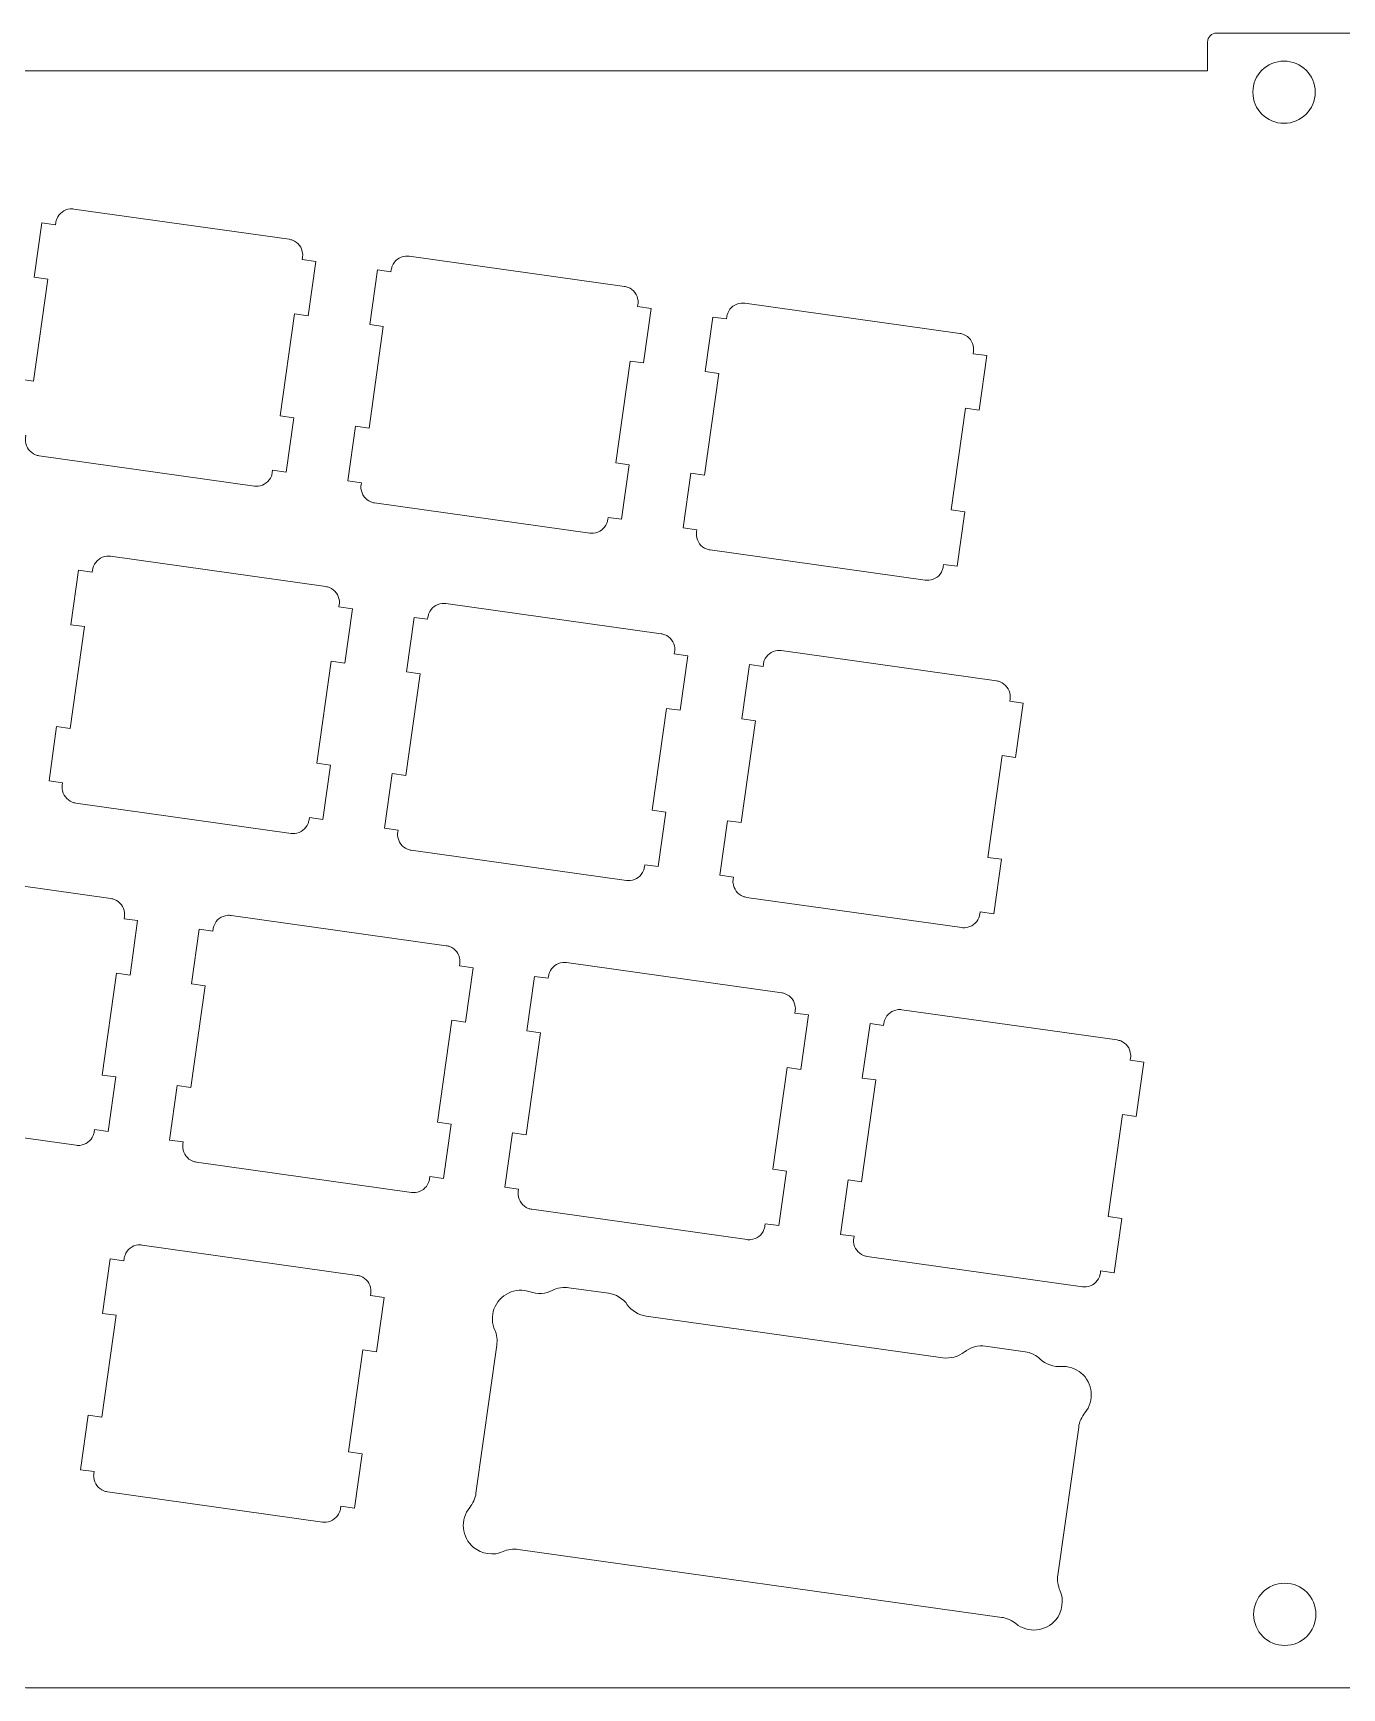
# Model space of a CAD drawing. Header units: inches. Extents: x 6.5 to 17.5, y 16.2 to 19.9.
# Drawn here: x 9.103 to 12, y 16.239 to 19.9 of the extents above; entities that cross this region are included whole.
import ezdxf

# ---------------------------------------------------------------- set-up
doc = ezdxf.new("R2010")
doc.units = ezdxf.units.IN
doc.header["$MEASUREMENT"] = 0
doc.layers.add('Layer 62', color=7, linetype='Continuous')

msp = doc.modelspace()

# ---------------------------------------------------------------- linework, layer by layer
at = {"layer": 'Layer 62', "lineweight": 0}
for points, knots in [([(17.479, 18.9511), (17.479, 18.9511), (17.3457, 18.9511), (17.3457, 18.9511), (17.3457, 18.9511), (17.3457, 19.6428), (17.3457, 19.6428), (17.3457, 19.6845), (17.312, 19.7182), (17.2703, 19.7182), (17.2703, 19.7182), (17.2318, 19.7182), (17.2318, 19.7182), (17.2318, 19.7182), (17.2318, 19.8803), (17.2318, 19.8803), (17.2318, 19.8913), (17.2229, 19.9002), (17.212, 19.9002), (17.212, 19.9002), (16.9132, 19.9002), (16.9132, 19.9002), (16.9022, 19.9002), (16.8933, 19.8913), (16.8933, 19.8803), (16.8933, 19.8803), (16.8933, 19.8165), (16.8933, 19.8165), (16.8933, 19.8165), (12.0407, 19.8165), (12.0407, 19.8165), (12.0407, 19.8165), (12.0407, 19.8803), (12.0407, 19.8803), (12.0407, 19.8913), (12.0318, 19.9002), (12.0208, 19.9002), (12.0208, 19.9002), (11.7222, 19.9002), (11.7222, 19.9002), (11.7113, 19.9002), (11.7024, 19.8913), (11.7024, 19.8803), (11.7024, 19.8803), (11.7024, 19.8165), (11.7024, 19.8165), (11.7024, 19.8165), (7.7119, 19.8165), (7.7119, 19.8165), (7.7119, 19.8165), (7.7119, 19.7182), (7.7119, 19.7182), (7.7119, 19.7182), (7.2629, 19.7182), (7.2629, 19.7182), (7.2629, 19.7182), (7.2629, 19.8165), (7.2629, 19.8165), (7.2629, 19.8165), (7.1449, 19.8165), (7.1449, 19.8165), (7.1449, 19.8165), (7.1449, 19.8778), (7.1449, 19.8778), (7.1449, 19.8888), (7.136, 19.8977), (7.125, 19.8977), (7.125, 19.8977), (6.8263, 19.8977), (6.8263, 19.8977), (6.8153, 19.8977), (6.8064, 19.8888), (6.8064, 19.8778), (6.8064, 19.8778), (6.8064, 19.7182), (6.8064, 19.7182), (6.8064, 19.7182), (6.5649, 19.7182), (6.5649, 19.7182), (6.5232, 19.7182), (6.4895, 19.6845), (6.4895, 19.6428), (6.4895, 19.6428), (6.4895, 16.714), (6.4895, 16.714), (6.4895, 16.6724), (6.5232, 16.6386), (6.5649, 16.6386), (6.5649, 16.6386), (6.5654, 16.6386), (6.5654, 16.6386), (6.5654, 16.6386), (6.5661, 16.6385), (6.5661, 16.6385), (6.5661, 16.6385), (9.0871, 16.2395), (9.0871, 16.2395), (9.0871, 16.2395), (14.7461, 16.2395), (14.7461, 16.2395), (14.7461, 16.2395), (17.4932, 16.6421), (17.4932, 16.6421), (17.4932, 16.6421), (17.4938, 16.6422), (17.4938, 16.6422), (17.4938, 16.6422), (17.4943, 16.6422), (17.4943, 16.6422), (17.5053, 16.6422), (17.5142, 16.6511), (17.5142, 16.6621), (17.5142, 16.6621), (17.5142, 18.916), (17.5142, 18.916), (17.5142, 18.9354), (17.4985, 18.9511), (17.479, 18.9511)], [0, 0, 0, 0, 1, 1, 1, 2, 2, 2, 3, 3, 3, 4, 4, 4, 5, 5, 5, 6, 6, 6, 7, 7, 7, 8, 8, 8, 9, 9, 9, 10, 10, 10, 11, 11, 11, 12, 12, 12, 13, 13, 13, 14, 14, 14, 15, 15, 15, 16, 16, 16, 17, 17, 17, 18, 18, 18, 19, 19, 19, 20, 20, 20, 21, 21, 21, 22, 22, 22, 23, 23, 23, 24, 24, 24, 25, 25, 25, 26, 26, 26, 27, 27, 27, 28, 28, 28, 29, 29, 29, 30, 30, 30, 31, 31, 31, 32, 32, 32, 33, 33, 33, 34, 34, 34, 35, 35, 35, 36, 36, 36, 37, 37, 37, 38, 38, 38, 39, 39, 39, 39]), ([(11.8715, 19.8383), (11.9097, 19.8383), (11.9404, 19.8075), (11.9404, 19.7695), (11.9404, 19.7314), (11.9097, 19.7006), (11.8715, 19.7006), (11.8333, 19.7006), (11.8026, 19.7314), (11.8026, 19.7695), (11.8026, 19.8075), (11.8333, 19.8383), (11.8715, 19.8383)], [0, 0, 0, 0, 1, 1, 1, 2, 2, 2, 3, 3, 3, 4, 4, 4, 4]), ([(9.0742, 19.1346), (9.0742, 19.1346), (9.1043, 19.1303), (9.1043, 19.1303), (9.1043, 19.1303), (9.136, 19.3556), (9.136, 19.3556), (9.136, 19.3556), (9.1058, 19.3599), (9.1058, 19.3599), (9.1058, 19.3599), (9.1228, 19.4803), (9.1228, 19.4803), (9.1228, 19.4803), (9.1529, 19.4761), (9.1529, 19.4761), (9.1529, 19.4761), (9.1536, 19.481), (9.1536, 19.481), (9.154, 19.4838), (9.1547, 19.4865), (9.1557, 19.4889), (9.1606, 19.5013), (9.1719, 19.5099), (9.1851, 19.5111), (9.1878, 19.5114), (9.1906, 19.5113), (9.1933, 19.511), (9.1933, 19.511), (9.6696, 19.444), (9.6696, 19.444), (9.6724, 19.4436), (9.6751, 19.4429), (9.6776, 19.4418), (9.6899, 19.4371), (9.6985, 19.4257), (9.6997, 19.4125), (9.7, 19.4099), (9.6999, 19.4071), (9.6996, 19.4043), (9.6996, 19.4043), (9.6989, 19.3993), (9.6989, 19.3993), (9.6989, 19.3993), (9.7289, 19.3952), (9.7289, 19.3952), (9.7289, 19.3952), (9.7121, 19.2746), (9.7121, 19.2746), (9.7121, 19.2746), (9.682, 19.2789), (9.682, 19.2789), (9.682, 19.2789), (9.6503, 19.0536), (9.6503, 19.0536), (9.6503, 19.0536), (9.6804, 19.0493), (9.6804, 19.0493), (9.6804, 19.0493), (9.6635, 18.9289), (9.6635, 18.9289), (9.6635, 18.9289), (9.6333, 18.9331), (9.6333, 18.9331), (9.6333, 18.9331), (9.6326, 18.9282), (9.6326, 18.9282), (9.6322, 18.9254), (9.6315, 18.9227), (9.6306, 18.9202), (9.6257, 18.9078), (9.6143, 18.8993), (9.6011, 18.8981), (9.5985, 18.8978), (9.5957, 18.8978), (9.5929, 18.8982), (9.5929, 18.8982), (9.1167, 18.9652), (9.1167, 18.9652), (9.1139, 18.9656), (9.1111, 18.9663), (9.1086, 18.9672), (9.0964, 18.9721), (9.0878, 18.9835), (9.0865, 18.9968), (9.0863, 18.9993), (9.0864, 19.0021), (9.0867, 19.0049), (9.0867, 19.0049), (9.0874, 19.0099), (9.0874, 19.0099), (9.0874, 19.0099), (9.0574, 19.014), (9.0574, 19.014), (9.0574, 19.014), (9.0742, 19.1346), (9.0742, 19.1346)], [0, 0, 0, 0, 1, 1, 1, 2, 2, 2, 3, 3, 3, 4, 4, 4, 5, 5, 5, 6, 6, 6, 7, 7, 7, 8, 8, 8, 9, 9, 9, 10, 10, 10, 11, 11, 11, 12, 12, 12, 13, 13, 13, 14, 14, 14, 15, 15, 15, 16, 16, 16, 17, 17, 17, 18, 18, 18, 19, 19, 19, 20, 20, 20, 21, 21, 21, 22, 22, 22, 23, 23, 23, 24, 24, 24, 25, 25, 25, 26, 26, 26, 27, 27, 27, 28, 28, 28, 29, 29, 29, 30, 30, 30, 31, 31, 31, 32, 32, 32, 32]), ([(9.8165, 19.0303), (9.8165, 19.0303), (9.8467, 19.0261), (9.8467, 19.0261), (9.8467, 19.0261), (9.8783, 19.2514), (9.8783, 19.2514), (9.8783, 19.2514), (9.8482, 19.2556), (9.8482, 19.2556), (9.8482, 19.2556), (9.8651, 19.3761), (9.8651, 19.3761), (9.8651, 19.3761), (9.8953, 19.3718), (9.8953, 19.3718), (9.8953, 19.3718), (9.896, 19.3768), (9.896, 19.3768), (9.8964, 19.3796), (9.897, 19.3822), (9.8981, 19.3846), (9.9028, 19.397), (9.9143, 19.4056), (9.9274, 19.4068), (9.9301, 19.4072), (9.9329, 19.4071), (9.9356, 19.4067), (9.9356, 19.4067), (10.412, 19.3397), (10.412, 19.3397), (10.4147, 19.3393), (10.4174, 19.3388), (10.4199, 19.3377), (10.4321, 19.3328), (10.4408, 19.3215), (10.4419, 19.3083), (10.4424, 19.3056), (10.4422, 19.3028), (10.4418, 19.3), (10.4418, 19.3), (10.4411, 19.2952), (10.4411, 19.2952), (10.4411, 19.2952), (10.4713, 19.2908), (10.4713, 19.2908), (10.4713, 19.2908), (10.4543, 19.1704), (10.4543, 19.1704), (10.4543, 19.1704), (10.4242, 19.1746), (10.4242, 19.1746), (10.4242, 19.1746), (10.3925, 18.9493), (10.3925, 18.9493), (10.3925, 18.9493), (10.4226, 18.9451), (10.4226, 18.9451), (10.4226, 18.9451), (10.4057, 18.8246), (10.4057, 18.8246), (10.4057, 18.8246), (10.3756, 18.8289), (10.3756, 18.8289), (10.3756, 18.8289), (10.3749, 18.8239), (10.3749, 18.8239), (10.3746, 18.8211), (10.3739, 18.8185), (10.3728, 18.816), (10.3679, 18.8036), (10.3565, 18.7952), (10.3435, 18.7939), (10.3407, 18.7935), (10.3379, 18.7936), (10.3353, 18.794), (10.3353, 18.794), (9.8589, 18.861), (9.8589, 18.861), (9.8561, 18.8614), (9.8535, 18.862), (9.851, 18.8631), (9.8388, 18.8678), (9.8301, 18.8793), (9.8289, 18.8925), (9.8285, 18.8952), (9.8286, 18.8979), (9.829, 18.9007), (9.829, 18.9007), (9.8297, 18.9056), (9.8297, 18.9056), (9.8297, 18.9056), (9.7996, 18.9099), (9.7996, 18.9099), (9.7996, 18.9099), (9.8165, 19.0303), (9.8165, 19.0303)], [0, 0, 0, 0, 1, 1, 1, 2, 2, 2, 3, 3, 3, 4, 4, 4, 5, 5, 5, 6, 6, 6, 7, 7, 7, 8, 8, 8, 9, 9, 9, 10, 10, 10, 11, 11, 11, 12, 12, 12, 13, 13, 13, 14, 14, 14, 15, 15, 15, 16, 16, 16, 17, 17, 17, 18, 18, 18, 19, 19, 19, 20, 20, 20, 21, 21, 21, 22, 22, 22, 23, 23, 23, 24, 24, 24, 25, 25, 25, 26, 26, 26, 27, 27, 27, 28, 28, 28, 29, 29, 29, 30, 30, 30, 31, 31, 31, 32, 32, 32, 32]), ([(10.5589, 18.9263), (10.5589, 18.9263), (10.589, 18.922), (10.589, 18.922), (10.589, 18.922), (10.6207, 19.1472), (10.6207, 19.1472), (10.6207, 19.1472), (10.5906, 19.1515), (10.5906, 19.1515), (10.5906, 19.1515), (10.6075, 19.272), (10.6075, 19.272), (10.6075, 19.272), (10.6376, 19.2678), (10.6376, 19.2678), (10.6376, 19.2678), (10.6383, 19.2726), (10.6383, 19.2726), (10.6388, 19.2754), (10.6395, 19.2782), (10.6404, 19.2806), (10.6453, 19.2929), (10.6567, 19.3015), (10.6699, 19.3028), (10.6725, 19.3031), (10.6753, 19.3029), (10.6781, 19.3027), (10.6781, 19.3027), (11.1543, 19.2357), (11.1543, 19.2357), (11.1571, 19.2353), (11.1599, 19.2346), (11.1624, 19.2335), (11.1746, 19.2288), (11.1832, 19.2174), (11.1844, 19.2042), (11.1847, 19.2015), (11.1846, 19.1988), (11.1843, 19.196), (11.1843, 19.196), (11.1836, 19.191), (11.1836, 19.191), (11.1836, 19.191), (11.2136, 19.1868), (11.2136, 19.1868), (11.2136, 19.1868), (11.1968, 19.0663), (11.1968, 19.0663), (11.1968, 19.0663), (11.1667, 19.0706), (11.1667, 19.0706), (11.1667, 19.0706), (11.135, 18.8453), (11.135, 18.8453), (11.135, 18.8453), (11.1651, 18.841), (11.1651, 18.841), (11.1651, 18.841), (11.1482, 18.7206), (11.1482, 18.7206), (11.1482, 18.7206), (11.1181, 18.7247), (11.1181, 18.7247), (11.1181, 18.7247), (11.1174, 18.7199), (11.1174, 18.7199), (11.117, 18.7171), (11.1163, 18.7143), (11.1153, 18.7118), (11.1104, 18.6995), (11.099, 18.691), (11.0858, 18.6897), (11.0832, 18.6895), (11.0804, 18.6896), (11.0776, 18.6899), (11.0776, 18.6899), (10.6014, 18.7568), (10.6014, 18.7568), (10.5986, 18.7572), (10.5958, 18.7579), (10.5933, 18.7589), (10.5811, 18.7638), (10.5725, 18.7752), (10.5713, 18.7885), (10.571, 18.791), (10.5711, 18.7938), (10.5714, 18.7965), (10.5714, 18.7965), (10.5721, 18.8015), (10.5721, 18.8015), (10.5721, 18.8015), (10.5421, 18.8057), (10.5421, 18.8057), (10.5421, 18.8057), (10.5589, 18.9263), (10.5589, 18.9263)], [0, 0, 0, 0, 1, 1, 1, 2, 2, 2, 3, 3, 3, 4, 4, 4, 5, 5, 5, 6, 6, 6, 7, 7, 7, 8, 8, 8, 9, 9, 9, 10, 10, 10, 11, 11, 11, 12, 12, 12, 13, 13, 13, 14, 14, 14, 15, 15, 15, 16, 16, 16, 17, 17, 17, 18, 18, 18, 19, 19, 19, 20, 20, 20, 21, 21, 21, 22, 22, 22, 23, 23, 23, 24, 24, 24, 25, 25, 25, 26, 26, 26, 27, 27, 27, 28, 28, 28, 29, 29, 29, 30, 30, 30, 31, 31, 31, 32, 32, 32, 32]), ([(9.7589, 18.6736), (9.7711, 18.6688), (9.7797, 18.6575), (9.781, 18.6442), (9.7813, 18.6415), (9.7811, 18.6388), (9.7808, 18.636), (9.7808, 18.636), (9.7801, 18.631), (9.7801, 18.631), (9.7801, 18.631), (9.8101, 18.6268), (9.8101, 18.6268), (9.8101, 18.6268), (9.7933, 18.5063), (9.7933, 18.5063), (9.7933, 18.5063), (9.7632, 18.5106), (9.7632, 18.5106), (9.7632, 18.5106), (9.7315, 18.2853), (9.7315, 18.2853), (9.7315, 18.2853), (9.7617, 18.281), (9.7617, 18.281), (9.7617, 18.281), (9.7447, 18.1606), (9.7447, 18.1606), (9.7447, 18.1606), (9.7146, 18.1647), (9.7146, 18.1647), (9.7146, 18.1647), (9.7139, 18.1599), (9.7139, 18.1599), (9.7135, 18.1571), (9.7128, 18.1543), (9.7118, 18.1518), (9.7069, 18.1395), (9.6956, 18.131), (9.6824, 18.1297), (9.6797, 18.1295), (9.677, 18.1296), (9.6742, 18.1299), (9.6742, 18.1299), (9.1979, 18.1968), (9.1979, 18.1968), (9.1951, 18.1972), (9.1924, 18.1979), (9.1899, 18.199), (9.1776, 18.2038), (9.169, 18.2153), (9.1678, 18.2285), (9.1675, 18.231), (9.1676, 18.2338), (9.1679, 18.2365), (9.1679, 18.2365), (9.1686, 18.2415), (9.1686, 18.2415), (9.1686, 18.2415), (9.1386, 18.2457), (9.1386, 18.2457), (9.1386, 18.2457), (9.1554, 18.3663), (9.1554, 18.3663), (9.1554, 18.3663), (9.1856, 18.362), (9.1856, 18.362), (9.1856, 18.362), (9.2172, 18.5872), (9.2172, 18.5872), (9.2172, 18.5872), (9.1871, 18.5915), (9.1871, 18.5915), (9.1871, 18.5915), (9.204, 18.712), (9.204, 18.712), (9.204, 18.712), (9.2342, 18.7078), (9.2342, 18.7078), (9.2342, 18.7078), (9.2349, 18.7127), (9.2349, 18.7127), (9.2353, 18.7154), (9.236, 18.7182), (9.237, 18.7206), (9.2418, 18.7329), (9.2532, 18.7415), (9.2664, 18.7428), (9.269, 18.7431), (9.2718, 18.7431), (9.2746, 18.7427), (9.2746, 18.7427), (9.7508, 18.6757), (9.7508, 18.6757), (9.7536, 18.6753), (9.7564, 18.6746), (9.7589, 18.6736)], [0, 0, 0, 0, 1, 1, 1, 2, 2, 2, 3, 3, 3, 4, 4, 4, 5, 5, 5, 6, 6, 6, 7, 7, 7, 8, 8, 8, 9, 9, 9, 10, 10, 10, 11, 11, 11, 12, 12, 12, 13, 13, 13, 14, 14, 14, 15, 15, 15, 16, 16, 16, 17, 17, 17, 18, 18, 18, 19, 19, 19, 20, 20, 20, 21, 21, 21, 22, 22, 22, 23, 23, 23, 24, 24, 24, 25, 25, 25, 26, 26, 26, 27, 27, 27, 28, 28, 28, 29, 29, 29, 30, 30, 30, 31, 31, 31, 32, 32, 32, 32]), ([(10.5011, 18.5693), (10.5133, 18.5645), (10.522, 18.5532), (10.5232, 18.5399), (10.5235, 18.5372), (10.5233, 18.5345), (10.5229, 18.5317), (10.5229, 18.5317), (10.5222, 18.5267), (10.5222, 18.5267), (10.5222, 18.5267), (10.5524, 18.5225), (10.5524, 18.5225), (10.5524, 18.5225), (10.5354, 18.402), (10.5354, 18.402), (10.5354, 18.402), (10.5053, 18.4063), (10.5053, 18.4063), (10.5053, 18.4063), (10.4736, 18.181), (10.4736, 18.181), (10.4736, 18.181), (10.5038, 18.1767), (10.5038, 18.1767), (10.5038, 18.1767), (10.4868, 18.0563), (10.4868, 18.0563), (10.4868, 18.0563), (10.4568, 18.0604), (10.4568, 18.0604), (10.4568, 18.0604), (10.4561, 18.0556), (10.4561, 18.0556), (10.4557, 18.0528), (10.455, 18.05), (10.4539, 18.0475), (10.4492, 18.0351), (10.4376, 18.0267), (10.4246, 18.0254), (10.4219, 18.0252), (10.4192, 18.0253), (10.4164, 18.0256), (10.4164, 18.0256), (9.9401, 18.0925), (9.9401, 18.0925), (9.9374, 18.0929), (9.9346, 18.0936), (9.9321, 18.0946), (9.9199, 18.0995), (9.9113, 18.1108), (9.91, 18.1242), (9.9097, 18.1267), (9.9097, 18.1295), (9.9101, 18.1322), (9.9101, 18.1322), (9.9108, 18.1372), (9.9108, 18.1372), (9.9108, 18.1372), (9.8807, 18.1414), (9.8807, 18.1414), (9.8807, 18.1414), (9.8976, 18.262), (9.8976, 18.262), (9.8976, 18.262), (9.9278, 18.2576), (9.9278, 18.2576), (9.9278, 18.2576), (9.9595, 18.4829), (9.9595, 18.4829), (9.9595, 18.4829), (9.9293, 18.4872), (9.9293, 18.4872), (9.9293, 18.4872), (9.9463, 18.6077), (9.9463, 18.6077), (9.9463, 18.6077), (9.9764, 18.6035), (9.9764, 18.6035), (9.9764, 18.6035), (9.9771, 18.6083), (9.9771, 18.6083), (9.9775, 18.6111), (9.9782, 18.6139), (9.9792, 18.6163), (9.984, 18.6286), (9.9954, 18.6372), (10.0085, 18.6385), (10.0113, 18.6388), (10.014, 18.6386), (10.0168, 18.6383), (10.0168, 18.6383), (10.4931, 18.5714), (10.4931, 18.5714), (10.4958, 18.571), (10.4985, 18.5703), (10.5011, 18.5693)], [0, 0, 0, 0, 1, 1, 1, 2, 2, 2, 3, 3, 3, 4, 4, 4, 5, 5, 5, 6, 6, 6, 7, 7, 7, 8, 8, 8, 9, 9, 9, 10, 10, 10, 11, 11, 11, 12, 12, 12, 13, 13, 13, 14, 14, 14, 15, 15, 15, 16, 16, 16, 17, 17, 17, 18, 18, 18, 19, 19, 19, 20, 20, 20, 21, 21, 21, 22, 22, 22, 23, 23, 23, 24, 24, 24, 25, 25, 25, 26, 26, 26, 27, 27, 27, 28, 28, 28, 29, 29, 29, 30, 30, 30, 31, 31, 31, 32, 32, 32, 32]), ([(11.2432, 18.465), (11.2554, 18.4601), (11.2642, 18.4489), (11.2653, 18.4357), (11.2657, 18.4329), (11.2656, 18.4302), (11.2651, 18.4274), (11.2651, 18.4274), (11.2645, 18.4225), (11.2645, 18.4225), (11.2645, 18.4225), (11.2946, 18.4182), (11.2946, 18.4182), (11.2946, 18.4182), (11.2776, 18.2978), (11.2776, 18.2978), (11.2776, 18.2978), (11.2475, 18.302), (11.2475, 18.302), (11.2475, 18.302), (11.2158, 18.0767), (11.2158, 18.0767), (11.2158, 18.0767), (11.246, 18.0725), (11.246, 18.0725), (11.246, 18.0725), (11.229, 17.952), (11.229, 17.952), (11.229, 17.952), (11.1989, 17.9563), (11.1989, 17.9563), (11.1989, 17.9563), (11.1982, 17.9513), (11.1982, 17.9513), (11.1979, 17.9485), (11.1972, 17.9458), (11.1961, 17.9433), (11.1913, 17.931), (11.1799, 17.9225), (11.1668, 17.9213), (11.164, 17.9208), (11.1613, 17.921), (11.1586, 17.9214), (11.1586, 17.9214), (10.6822, 17.9883), (10.6822, 17.9883), (10.6795, 17.9888), (10.6768, 17.9893), (10.6743, 17.9904), (10.6621, 17.9953), (10.6535, 18.0067), (10.6522, 18.0199), (10.6518, 18.0225), (10.652, 18.0253), (10.6524, 18.0281), (10.6524, 18.0281), (10.6531, 18.0329), (10.6531, 18.0329), (10.6531, 18.0329), (10.6229, 18.0372), (10.6229, 18.0372), (10.6229, 18.0372), (10.6399, 18.1577), (10.6399, 18.1577), (10.6399, 18.1577), (10.67, 18.1535), (10.67, 18.1535), (10.67, 18.1535), (10.7017, 18.3788), (10.7017, 18.3788), (10.7017, 18.3788), (10.6715, 18.3829), (10.6715, 18.3829), (10.6715, 18.3829), (10.6885, 18.5035), (10.6885, 18.5035), (10.6885, 18.5035), (10.7186, 18.4992), (10.7186, 18.4992), (10.7186, 18.4992), (10.7193, 18.5042), (10.7193, 18.5042), (10.7196, 18.507), (10.7203, 18.5096), (10.7214, 18.512), (10.7261, 18.5243), (10.7376, 18.5329), (10.7507, 18.5342), (10.7535, 18.5346), (10.7563, 18.5345), (10.7589, 18.534), (10.7589, 18.534), (11.2353, 18.4671), (11.2353, 18.4671), (11.2381, 18.4667), (11.2407, 18.4661), (11.2432, 18.465)], [0, 0, 0, 0, 1, 1, 1, 2, 2, 2, 3, 3, 3, 4, 4, 4, 5, 5, 5, 6, 6, 6, 7, 7, 7, 8, 8, 8, 9, 9, 9, 10, 10, 10, 11, 11, 11, 12, 12, 12, 13, 13, 13, 14, 14, 14, 15, 15, 15, 16, 16, 16, 17, 17, 17, 18, 18, 18, 19, 19, 19, 20, 20, 20, 21, 21, 21, 22, 22, 22, 23, 23, 23, 24, 24, 24, 25, 25, 25, 26, 26, 26, 27, 27, 27, 28, 28, 28, 29, 29, 29, 30, 30, 30, 31, 31, 31, 32, 32, 32, 32]), ([(9.1988, 17.4399), (9.1988, 17.4399), (8.7225, 17.5068), (8.7225, 17.5068), (8.7197, 17.5072), (8.717, 17.5079), (8.7144, 17.5089), (8.7022, 17.5138), (8.6936, 17.5251), (8.6924, 17.5383), (8.6921, 17.541), (8.6922, 17.5438), (8.6925, 17.5465), (8.6925, 17.5465), (8.6932, 17.5514), (8.6932, 17.5514), (8.6932, 17.5514), (8.6632, 17.5557), (8.6632, 17.5557), (8.6632, 17.5557), (8.68, 17.6761), (8.68, 17.6761), (8.68, 17.6761), (8.7101, 17.672), (8.7101, 17.672), (8.7101, 17.672), (8.7418, 17.8972), (8.7418, 17.8972), (8.7418, 17.8972), (8.7117, 17.9014), (8.7117, 17.9014), (8.7117, 17.9014), (8.7286, 18.022), (8.7286, 18.022), (8.7286, 18.022), (8.7588, 18.0177), (8.7588, 18.0177), (8.7588, 18.0177), (8.7595, 18.0226), (8.7595, 18.0226), (8.7599, 18.0254), (8.7606, 18.0281), (8.7615, 18.0304), (8.7664, 18.0428), (8.7778, 18.0515), (8.791, 18.0528), (8.7936, 18.0531), (8.7964, 18.0529), (8.7992, 18.0525), (8.7992, 18.0525), (9.2754, 17.9856), (9.2754, 17.9856), (9.2782, 17.9853), (9.281, 17.9846), (9.2835, 17.9835), (9.2957, 17.9788), (9.3043, 17.9674), (9.3056, 17.9542), (9.3058, 17.9515), (9.3057, 17.9486), (9.3054, 17.946), (9.3054, 17.946), (9.3047, 17.941), (9.3047, 17.941), (9.3047, 17.941), (9.3347, 17.9368), (9.3347, 17.9368), (9.3347, 17.9368), (9.3179, 17.8163), (9.3179, 17.8163), (9.3179, 17.8163), (9.2878, 17.8206), (9.2878, 17.8206), (9.2878, 17.8206), (9.2561, 17.5951), (9.2561, 17.5951), (9.2561, 17.5951), (9.2863, 17.591), (9.2863, 17.591), (9.2863, 17.591), (9.2693, 17.4706), (9.2693, 17.4706), (9.2693, 17.4706), (9.2392, 17.4747), (9.2392, 17.4747), (9.2392, 17.4747), (9.2385, 17.4697), (9.2385, 17.4697), (9.2381, 17.467), (9.2374, 17.4643), (9.2364, 17.4618), (9.2315, 17.4495), (9.2201, 17.441), (9.2069, 17.4397), (9.2043, 17.4393), (9.2015, 17.4395), (9.1988, 17.4399)], [0, 0, 0, 0, 1, 1, 1, 2, 2, 2, 3, 3, 3, 4, 4, 4, 5, 5, 5, 6, 6, 6, 7, 7, 7, 8, 8, 8, 9, 9, 9, 10, 10, 10, 11, 11, 11, 12, 12, 12, 13, 13, 13, 14, 14, 14, 15, 15, 15, 16, 16, 16, 17, 17, 17, 18, 18, 18, 19, 19, 19, 20, 20, 20, 21, 21, 21, 22, 22, 22, 23, 23, 23, 24, 24, 24, 25, 25, 25, 26, 26, 26, 27, 27, 27, 28, 28, 28, 29, 29, 29, 30, 30, 30, 31, 31, 31, 32, 32, 32, 32]), ([(10.0283, 17.4867), (10.0283, 17.4867), (10.0114, 17.3663), (10.0114, 17.3663), (10.0114, 17.3663), (9.9813, 17.3704), (9.9813, 17.3704), (9.9813, 17.3704), (9.9806, 17.3654), (9.9806, 17.3654), (9.9803, 17.3628), (9.9796, 17.36), (9.9785, 17.3575), (9.9736, 17.3451), (9.9622, 17.3367), (9.9492, 17.3354), (9.9465, 17.335), (9.9436, 17.3351), (9.941, 17.3356), (9.941, 17.3356), (9.4646, 17.4025), (9.4646, 17.4025), (9.4618, 17.4029), (9.4592, 17.4036), (9.4567, 17.4046), (9.4445, 17.4095), (9.4358, 17.4208), (9.4346, 17.434), (9.4342, 17.4367), (9.4343, 17.4395), (9.4347, 17.4422), (9.4347, 17.4422), (9.4354, 17.4471), (9.4354, 17.4471), (9.4354, 17.4471), (9.4053, 17.4514), (9.4053, 17.4514), (9.4053, 17.4514), (9.4222, 17.5718), (9.4222, 17.5718), (9.4222, 17.5718), (9.4524, 17.5677), (9.4524, 17.5677), (9.4524, 17.5677), (9.484, 17.7929), (9.484, 17.7929), (9.484, 17.7929), (9.4539, 17.7971), (9.4539, 17.7971), (9.4539, 17.7971), (9.4708, 17.9177), (9.4708, 17.9177), (9.4708, 17.9177), (9.501, 17.9133), (9.501, 17.9133), (9.501, 17.9133), (9.5017, 17.9183), (9.5017, 17.9183), (9.5021, 17.9211), (9.5026, 17.9238), (9.5038, 17.9261), (9.5086, 17.9386), (9.52, 17.9472), (9.5331, 17.9485), (9.5358, 17.9488), (9.5386, 17.9486), (9.5414, 17.9482), (9.5414, 17.9482), (10.0176, 17.8813), (10.0176, 17.8813), (10.0204, 17.881), (10.0231, 17.8803), (10.0256, 17.8792), (10.0378, 17.8745), (10.0465, 17.8631), (10.0476, 17.8499), (10.0481, 17.8472), (10.0479, 17.8443), (10.0475, 17.8417), (10.0475, 17.8417), (10.0468, 17.8367), (10.0468, 17.8367), (10.0468, 17.8367), (10.077, 17.8325), (10.077, 17.8325), (10.077, 17.8325), (10.06, 17.712), (10.06, 17.712), (10.06, 17.712), (10.0299, 17.7163), (10.0299, 17.7163), (10.0299, 17.7163), (9.9982, 17.4908), (9.9982, 17.4908), (9.9982, 17.4908), (10.0283, 17.4867), (10.0283, 17.4867)], [0, 0, 0, 0, 1, 1, 1, 2, 2, 2, 3, 3, 3, 4, 4, 4, 5, 5, 5, 6, 6, 6, 7, 7, 7, 8, 8, 8, 9, 9, 9, 10, 10, 10, 11, 11, 11, 12, 12, 12, 13, 13, 13, 14, 14, 14, 15, 15, 15, 16, 16, 16, 17, 17, 17, 18, 18, 18, 19, 19, 19, 20, 20, 20, 21, 21, 21, 22, 22, 22, 23, 23, 23, 24, 24, 24, 25, 25, 25, 26, 26, 26, 27, 27, 27, 28, 28, 28, 29, 29, 29, 30, 30, 30, 31, 31, 31, 32, 32, 32, 32]), ([(10.7706, 17.3824), (10.7706, 17.3824), (10.7538, 17.262), (10.7538, 17.262), (10.7538, 17.262), (10.7236, 17.2661), (10.7236, 17.2661), (10.7236, 17.2661), (10.7229, 17.2613), (10.7229, 17.2613), (10.7225, 17.2585), (10.7218, 17.2557), (10.7207, 17.2532), (10.716, 17.2408), (10.7045, 17.2324), (10.6914, 17.2311), (10.6888, 17.2308), (10.686, 17.2308), (10.6832, 17.2313), (10.6832, 17.2313), (10.2069, 17.2982), (10.2069, 17.2982), (10.2042, 17.2986), (10.2014, 17.2993), (10.1989, 17.3003), (10.1867, 17.3051), (10.1781, 17.3165), (10.1768, 17.3299), (10.1765, 17.3324), (10.1765, 17.3351), (10.177, 17.3379), (10.177, 17.3379), (10.1776, 17.3429), (10.1776, 17.3429), (10.1776, 17.3429), (10.1475, 17.3471), (10.1475, 17.3471), (10.1475, 17.3471), (10.1644, 17.4676), (10.1644, 17.4676), (10.1644, 17.4676), (10.1946, 17.4633), (10.1946, 17.4633), (10.1946, 17.4633), (10.2263, 17.6886), (10.2263, 17.6886), (10.2263, 17.6886), (10.1961, 17.6929), (10.1961, 17.6929), (10.1961, 17.6929), (10.2131, 17.8133), (10.2131, 17.8133), (10.2131, 17.8133), (10.2432, 17.8092), (10.2432, 17.8092), (10.2432, 17.8092), (10.2439, 17.814), (10.2439, 17.814), (10.2443, 17.8168), (10.245, 17.8196), (10.246, 17.822), (10.2508, 17.8343), (10.2622, 17.8429), (10.2753, 17.8442), (10.2781, 17.8445), (10.2808, 17.8443), (10.2836, 17.844), (10.2836, 17.844), (10.7599, 17.7771), (10.7599, 17.7771), (10.7626, 17.7767), (10.7653, 17.776), (10.7679, 17.7749), (10.7801, 17.7702), (10.7888, 17.7588), (10.79, 17.7456), (10.7903, 17.7429), (10.7901, 17.7402), (10.7897, 17.7374), (10.7897, 17.7374), (10.789, 17.7324), (10.789, 17.7324), (10.789, 17.7324), (10.8192, 17.7282), (10.8192, 17.7282), (10.8192, 17.7282), (10.8022, 17.6077), (10.8022, 17.6077), (10.8022, 17.6077), (10.7722, 17.612), (10.7722, 17.612), (10.7722, 17.612), (10.7406, 17.3867), (10.7406, 17.3867), (10.7406, 17.3867), (10.7706, 17.3824), (10.7706, 17.3824)], [0, 0, 0, 0, 1, 1, 1, 2, 2, 2, 3, 3, 3, 4, 4, 4, 5, 5, 5, 6, 6, 6, 7, 7, 7, 8, 8, 8, 9, 9, 9, 10, 10, 10, 11, 11, 11, 12, 12, 12, 13, 13, 13, 14, 14, 14, 15, 15, 15, 16, 16, 16, 17, 17, 17, 18, 18, 18, 19, 19, 19, 20, 20, 20, 21, 21, 21, 22, 22, 22, 23, 23, 23, 24, 24, 24, 25, 25, 25, 26, 26, 26, 27, 27, 27, 28, 28, 28, 29, 29, 29, 30, 30, 30, 31, 31, 31, 32, 32, 32, 32]), ([(11.5445, 17.5033), (11.5445, 17.5033), (11.5143, 17.5076), (11.5143, 17.5076), (11.5143, 17.5076), (11.4826, 17.2824), (11.4826, 17.2824), (11.4826, 17.2824), (11.5128, 17.2781), (11.5128, 17.2781), (11.5128, 17.2781), (11.4958, 17.1576), (11.4958, 17.1576), (11.4958, 17.1576), (11.4657, 17.1618), (11.4657, 17.1618), (11.4657, 17.1618), (11.465, 17.157), (11.465, 17.157), (11.4646, 17.1542), (11.4639, 17.1514), (11.4629, 17.1489), (11.4581, 17.1365), (11.4467, 17.1281), (11.4336, 17.1268), (11.4308, 17.1265), (11.4281, 17.1267), (11.4253, 17.127), (11.4253, 17.127), (10.949, 17.1939), (10.949, 17.1939), (10.9463, 17.1943), (10.9436, 17.195), (10.9411, 17.1961), (10.9289, 17.2008), (10.9201, 17.2124), (10.919, 17.2256), (10.9186, 17.2281), (10.9188, 17.2308), (10.9192, 17.2336), (10.9192, 17.2336), (10.9199, 17.2386), (10.9199, 17.2386), (10.9199, 17.2386), (10.8897, 17.2428), (10.8897, 17.2428), (10.8897, 17.2428), (10.9067, 17.3633), (10.9067, 17.3633), (10.9067, 17.3633), (10.9368, 17.359), (10.9368, 17.359), (10.9368, 17.359), (10.9685, 17.5843), (10.9685, 17.5843), (10.9685, 17.5843), (10.9383, 17.5886), (10.9383, 17.5886), (10.9383, 17.5886), (10.9553, 17.709), (10.9553, 17.709), (10.9553, 17.709), (10.9853, 17.7049), (10.9853, 17.7049), (10.9853, 17.7049), (10.986, 17.7097), (10.986, 17.7097), (10.9864, 17.7125), (10.9871, 17.7153), (10.9881, 17.7176), (10.9929, 17.73), (11.0044, 17.7386), (11.0175, 17.7399), (11.0201, 17.7402), (11.0229, 17.7402), (11.0257, 17.7397), (11.0257, 17.7397), (11.5021, 17.6728), (11.5021, 17.6728), (11.5047, 17.6724), (11.5075, 17.6717), (11.51, 17.6707), (11.5222, 17.6659), (11.5308, 17.6545), (11.5321, 17.6413), (11.5324, 17.6386), (11.5324, 17.6358), (11.5319, 17.6331), (11.5319, 17.6331), (11.5313, 17.6281), (11.5313, 17.6281), (11.5313, 17.6281), (11.5614, 17.6239), (11.5614, 17.6239), (11.5614, 17.6239), (11.5445, 17.5033), (11.5445, 17.5033)], [0, 0, 0, 0, 1, 1, 1, 2, 2, 2, 3, 3, 3, 4, 4, 4, 5, 5, 5, 6, 6, 6, 7, 7, 7, 8, 8, 8, 9, 9, 9, 10, 10, 10, 11, 11, 11, 12, 12, 12, 13, 13, 13, 14, 14, 14, 15, 15, 15, 16, 16, 16, 17, 17, 17, 18, 18, 18, 19, 19, 19, 20, 20, 20, 21, 21, 21, 22, 22, 22, 23, 23, 23, 24, 24, 24, 25, 25, 25, 26, 26, 26, 27, 27, 27, 28, 28, 28, 29, 29, 29, 30, 30, 30, 31, 31, 31, 32, 32, 32, 32]), ([(9.8629, 16.9828), (9.8629, 16.9828), (9.8328, 16.9871), (9.8328, 16.9871), (9.8328, 16.9871), (9.8013, 16.7617), (9.8013, 16.7617), (9.8013, 16.7617), (9.8313, 16.7575), (9.8313, 16.7575), (9.8313, 16.7575), (9.8143, 16.6371), (9.8143, 16.6371), (9.8143, 16.6371), (9.7843, 16.6413), (9.7843, 16.6413), (9.7843, 16.6413), (9.7836, 16.6363), (9.7836, 16.6363), (9.7832, 16.6336), (9.7825, 16.6308), (9.7814, 16.6283), (9.7767, 16.616), (9.7651, 16.6075), (9.7521, 16.6063), (9.7495, 16.6058), (9.7467, 16.606), (9.7439, 16.6064), (9.7439, 16.6064), (9.2676, 16.6734), (9.2676, 16.6734), (9.2649, 16.6738), (9.2621, 16.6744), (9.2596, 16.6754), (9.2474, 16.6803), (9.2388, 16.6917), (9.2375, 16.7049), (9.2372, 16.7075), (9.2372, 16.7103), (9.2376, 16.7131), (9.2376, 16.7131), (9.2383, 16.7179), (9.2383, 16.7179), (9.2383, 16.7179), (9.2082, 16.7222), (9.2082, 16.7222), (9.2082, 16.7222), (9.2251, 16.8426), (9.2251, 16.8426), (9.2251, 16.8426), (9.2553, 16.8385), (9.2553, 16.8385), (9.2553, 16.8385), (9.287, 17.0638), (9.287, 17.0638), (9.287, 17.0638), (9.2568, 17.0679), (9.2568, 17.0679), (9.2568, 17.0679), (9.2738, 17.1885), (9.2738, 17.1885), (9.2738, 17.1885), (9.3039, 17.1842), (9.3039, 17.1842), (9.3039, 17.1842), (9.3046, 17.1892), (9.3046, 17.1892), (9.305, 17.192), (9.3057, 17.1946), (9.3067, 17.197), (9.3115, 17.2095), (9.3229, 17.2181), (9.336, 17.2193), (9.3388, 17.2196), (9.3415, 17.2195), (9.3443, 17.219), (9.3443, 17.219), (9.8206, 17.1521), (9.8206, 17.1521), (9.8233, 17.1518), (9.826, 17.1511), (9.8286, 17.15), (9.8408, 17.1453), (9.8495, 17.1339), (9.8507, 17.1207), (9.851, 17.1181), (9.8508, 17.1152), (9.8504, 17.1125), (9.8504, 17.1125), (9.8497, 17.1075), (9.8497, 17.1075), (9.8497, 17.1075), (9.8799, 17.1034), (9.8799, 17.1034), (9.8799, 17.1034), (9.8629, 16.9828), (9.8629, 16.9828)], [0, 0, 0, 0, 1, 1, 1, 2, 2, 2, 3, 3, 3, 4, 4, 4, 5, 5, 5, 6, 6, 6, 7, 7, 7, 8, 8, 8, 9, 9, 9, 10, 10, 10, 11, 11, 11, 12, 12, 12, 13, 13, 13, 14, 14, 14, 15, 15, 15, 16, 16, 16, 17, 17, 17, 18, 18, 18, 19, 19, 19, 20, 20, 20, 21, 21, 21, 22, 22, 22, 23, 23, 23, 24, 24, 24, 25, 25, 25, 26, 26, 26, 27, 27, 27, 28, 28, 28, 29, 29, 29, 30, 30, 30, 31, 31, 31, 32, 32, 32, 32]), ([(11.4307, 16.8477), (11.4242, 16.8406), (11.4178, 16.8261), (11.4171, 16.8165), (11.4171, 16.8165), (11.371, 16.489), (11.371, 16.489), (11.3692, 16.4796), (11.3713, 16.464), (11.3756, 16.4554), (11.3853, 16.4357), (11.3811, 16.4067), (11.3664, 16.3903), (11.3443, 16.3635), (11.3046, 16.3596), (11.2778, 16.3817), (11.2707, 16.3882), (11.2564, 16.3946), (11.2468, 16.3954), (11.2468, 16.3954), (10.177, 16.5457), (10.177, 16.5457), (10.1675, 16.5475), (10.152, 16.5454), (10.1433, 16.5411), (10.1236, 16.5314), (10.0946, 16.5356), (10.0782, 16.5503), (10.0514, 16.5724), (10.0475, 16.6121), (10.0697, 16.6389), (10.0763, 16.646), (10.0825, 16.6603), (10.0833, 16.6699), (10.0833, 16.6699), (10.1293, 16.9977), (10.1293, 16.9977), (10.1313, 17.007), (10.1292, 17.0225), (10.1249, 17.0311), (10.1186, 17.0435), (10.1178, 17.0643), (10.1232, 17.0771), (10.1347, 17.1099), (10.1707, 17.1271), (10.2035, 17.1156), (10.2172, 17.1099), (10.2393, 17.1113), (10.2522, 17.1188), (10.2615, 17.124), (10.2785, 17.1268), (10.289, 17.1247), (10.289, 17.1247), (10.3764, 17.1124), (10.3764, 17.1124), (10.3913, 17.1113), (10.4103, 17.0999), (10.4182, 17.0872), (10.4263, 17.0747), (10.4453, 17.0633), (10.4601, 17.0621), (10.4601, 17.0621), (11.1168, 16.9699), (11.1168, 16.9699), (11.1314, 16.967), (11.1528, 16.9727), (11.164, 16.9825), (11.1751, 16.9924), (11.1965, 16.9981), (11.2111, 16.9952), (11.2111, 16.9952), (11.2986, 16.9828), (11.2986, 16.9828), (11.3093, 16.982), (11.3249, 16.9746), (11.3322, 16.967), (11.3426, 16.9561), (11.3635, 16.9486), (11.3783, 16.9504), (11.3921, 16.9521), (11.412, 16.9456), (11.4221, 16.9363), (11.4489, 16.9142), (11.4528, 16.8745), (11.4307, 16.8477)], [0, 0, 0, 0, 1, 1, 1, 2, 2, 2, 3, 3, 3, 4, 4, 4, 5, 5, 5, 6, 6, 6, 7, 7, 7, 8, 8, 8, 9, 9, 9, 10, 10, 10, 11, 11, 11, 12, 12, 12, 13, 13, 13, 14, 14, 14, 15, 15, 15, 16, 16, 16, 17, 17, 17, 18, 18, 18, 19, 19, 19, 20, 20, 20, 21, 21, 21, 22, 22, 22, 23, 23, 23, 24, 24, 24, 25, 25, 25, 26, 26, 26, 27, 27, 27, 28, 28, 28, 28]), ([(11.8732, 16.3333), (11.8351, 16.3333), (11.8043, 16.3642), (11.8043, 16.4022), (11.8043, 16.4403), (11.8351, 16.4711), (11.8732, 16.4711), (11.9113, 16.4711), (11.9421, 16.4403), (11.9421, 16.4022), (11.9421, 16.3642), (11.9113, 16.3333), (11.8732, 16.3333)], [0, 0, 0, 0, 1, 1, 1, 2, 2, 2, 3, 3, 3, 4, 4, 4, 4])]:
    msp.add_open_spline(points, degree=3, knots=knots, dxfattribs=at)

doc.saveas('drawing.dxf')
